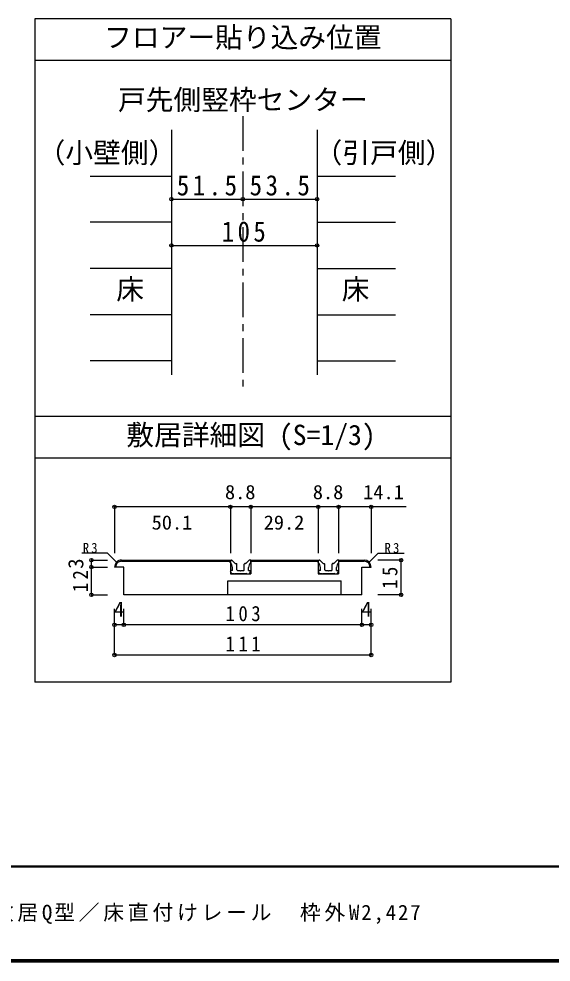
# Model space of a CAD drawing. Units: millimetres at full size, sheet at 1:5, with parts at other scales. Extents: x -973 to 977, y -718 to 696.
# Drawn here: x -403 to -19, y -701 to -21 of the extents above; entities that cross this region are included whole.
import ezdxf
from ezdxf.enums import TextEntityAlignment as Align

# ---------------------------------------------------------------- set-up
doc = ezdxf.new("R2010")
doc.units = ezdxf.units.MM
doc.header["$LTSCALE"] = 5
doc.header["$PDMODE"] = 32
doc.header["$PDSIZE"] = 2.5
doc.linetypes.add('CHAIN1', pattern=[8, 5, -1, 1, -1])
for name, color, linetype in [('0-1_通り芯', 4, 'CHAIN1'), ('0-3_仕上げ', 2, 'Continuous'), ('0-4_枠', 3, 'Continuous'), ('0-A_文字', 7, 'Continuous'), ('0-B_寸法', 7, 'Continuous'), ('2-4_枠', 3, 'Continuous'), ('2-7_金物', 7, 'Continuous'), ('2-B_寸法', 4, 'Continuous'), ('F-1_枠', 7, 'Continuous')]:
    doc.layers.add(name, color=color, linetype=linetype)
doc.styles.add('ＭＳ ゴシック', font='')
doc.styles.get('ＭＳ ゴシック').set_extended_font_data('MS Gothic')

msp = doc.modelspace()

# ---------------------------------------------------------------- linework, layer by layer
at = {"layer": '0-1_通り芯'}
msp.add_line((-241.525, -91.151), (-241.525, -287.658), dxfattribs=at)
at = {"layer": '0-3_仕上げ', "color": 4}
for p, q in [((-351.525, -134.453), (-293.025, -134.453)), ((-188.025, -134.453), (-131.525, -134.453)), ((-293.025, -167.754), (-351.525, -167.754)), ((-188.025, -167.754), (-131.525, -167.754)), ((-293.025, -201.055), (-351.525, -201.055)), ((-188.025, -201.055), (-131.525, -201.055)), ((-293.025, -234.357), (-351.525, -234.357)), ((-188.025, -234.357), (-131.525, -234.357)), ((-293.025, -267.658), (-351.525, -267.658)), ((-188.025, -267.658), (-131.525, -267.658))]:
    msp.add_line(p, q, dxfattribs=at)
at = {"layer": '0-4_枠'}
for p, q in [((-293.025, -101.151), (-293.025, -277.658)), ((-188.025, -101.151), (-188.025, -277.658))]:
    msp.add_line(p, q, dxfattribs=at)
at = {"layer": '0-A_文字', "color": 3}
for p, q in [((-391.525, -21.151), (-391.525, -499.151)), ((-91.525, -21.151), (-391.525, -21.151)), ((-91.525, -21.151), (-91.525, -499.151)), ((-91.525, -51.151), (-391.525, -51.151)), ((-91.525, -307.658), (-391.525, -307.658)), ((-91.525, -337.658), (-391.525, -337.658)), ((-91.525, -499.151), (-391.525, -499.151))]:
    msp.add_line(p, q, dxfattribs=at)
at = {"layer": '0-B_寸法', "color": 4}
for p, q in [((-293.025, -151.103), (-241.525, -151.103)), ((-241.525, -151.103), (-188.025, -151.103)), ((-293.025, -184.405), (-188.025, -184.405))]:
    msp.add_line(p, q, dxfattribs=at)
at = {"layer": '0-B_寸法'}
for p in [(-293.025, -151.103), (-241.525, -151.103), (-188.025, -151.103), (-293.025, -184.405), (-188.025, -184.405)]:
    msp.add_point(p, dxfattribs=at)
at = {"layer": '2-4_枠'}
for p, q in [((-329.025, -411.153), (-312.192, -411.153)), ((-329.025, -411.153), (-250.525, -411.153)), ((-329.025, -411.986), (-312.192, -411.986)), ((-329.025, -411.986), (-250.525, -411.986)), ((-250.525, -411.153), (-250.525, -421.153)), ((-235.858, -411.153), (-235.858, -421.153)), ((-235.858, -411.153), (-187.192, -411.153)), ((-235.858, -411.153), (-187.192, -411.153)), ((-235.858, -411.986), (-187.192, -411.986)), ((-235.858, -411.986), (-187.192, -411.986)), ((-187.192, -411.153), (-187.192, -421.153)), ((-172.525, -411.153), (-172.525, -421.153)), ((-172.525, -411.153), (-154.025, -411.153)), ((-172.525, -411.986), (-154.025, -411.986)), ((-170.858, -411.153), (-154.025, -411.153)), ((-170.858, -411.986), (-154.025, -411.986)), ((-327.358, -416.153), (-334.025, -416.153)), ((-327.358, -416.153), (-334.025, -416.153)), ((-327.358, -436.153), (-327.358, -416.153)), ((-250.525, -421.153), (-235.858, -421.153)), ((-250.525, -421.153), (-235.858, -421.153)), ((-187.192, -421.153), (-172.525, -421.153)), ((-187.192, -421.153), (-172.525, -421.153)), ((-155.692, -416.153), (-149.025, -416.153)), ((-155.692, -436.153), (-155.692, -416.153)), ((-155.692, -416.153), (-149.025, -416.153)), ((-252.358, -426.153), (-170.692, -426.153)), ((-170.692, -436.153), (-170.692, -426.153)), ((-155.692, -436.153), (-327.358, -436.153)), ((-155.692, -436.153), (-327.358, -436.153))]:
    msp.add_line(p, q, dxfattribs=at)
msp.add_lwpolyline([(-252.358, -436.153), (-252.358, -426.153), (-170.692, -426.153)], dxfattribs=at)
for centre, major_axis, start_param, end_param in [((-329.025, -416.153), (5, 0), 1.5707963, 3.1415927), ((-329.025, -416.153), (5, 0), 1.5707963, 3.1415927), ((-329.025, -416.153), (4.167, 0), 1.5707963, 3.1415927), ((-329.025, -416.153), (4.167, 0), 1.5707963, 3.1415927), ((-154.025, -416.153), (5, 0), 6.2831853, 7.8539816), ((-154.025, -416.153), (5, 0), 6.2831853, 7.8539816), ((-154.025, -416.153), (4.167, 0), 6.2831853, 7.8539816), ((-154.025, -416.153), (4.167, 0), 6.2831853, 7.8539816)]:
    msp.add_ellipse(centre, major_axis=major_axis, ratio=0.999999, start_param=start_param, end_param=end_param, dxfattribs=at)
at = {"layer": '2-7_金物'}
for p, q in [((-250.692, -411.153), (-249.787, -411.153)), ((-250.692, -412.82), (-250.692, -411.153)), ((-250.692, -411.153), (-249.787, -411.153)), ((-247.088, -413.507), (-249.197, -411.397)), ((-247.088, -413.507), (-249.197, -411.397)), ((-246.734, -413.653), (-246.192, -413.653)), ((-246.734, -413.653), (-246.192, -413.653)), ((-245.858, -418.153), (-245.858, -413.986)), ((-240.525, -418.153), (-240.525, -413.986)), ((-239.649, -413.653), (-240.192, -413.653)), ((-239.649, -413.653), (-240.192, -413.653)), ((-239.295, -413.507), (-237.186, -411.397)), ((-239.295, -413.507), (-237.186, -411.397)), ((-235.692, -411.153), (-236.596, -411.153)), ((-187.358, -411.153), (-186.453, -411.153)), ((-187.358, -412.82), (-187.358, -411.153)), ((-187.358, -411.153), (-186.453, -411.153)), ((-183.755, -413.507), (-185.864, -411.397)), ((-183.755, -413.507), (-185.864, -411.397)), ((-183.401, -413.653), (-182.858, -413.653)), ((-183.401, -413.653), (-182.858, -413.653)), ((-182.525, -418.153), (-182.525, -413.986)), ((-177.192, -418.153), (-177.192, -413.986)), ((-176.315, -413.653), (-176.858, -413.653)), ((-176.315, -413.653), (-176.858, -413.653)), ((-175.962, -413.507), (-173.852, -411.397)), ((-175.962, -413.507), (-173.852, -411.397)), ((-172.358, -411.153), (-173.263, -411.153)), ((-249.525, -421.153), (-250.335, -419.109)), ((-249.525, -421.153), (-250.335, -419.109)), ((-249.025, -418.653), (-250.025, -418.653)), ((-249.025, -418.653), (-250.025, -418.653)), ((-247.692, -421.153), (-249.525, -421.153)), ((-247.692, -421.153), (-249.525, -421.153)), ((-249.025, -418.653), (-249.025, -416.546)), ((-247.692, -421.153), (-247.358, -420.82)), ((-247.692, -421.153), (-247.358, -420.82)), ((-247.358, -420.82), (-247.025, -421.153)), ((-247.358, -420.82), (-247.025, -421.153)), ((-239.358, -421.153), (-247.025, -421.153)), ((-239.358, -421.153), (-247.025, -421.153)), ((-243.192, -419.153), (-242.692, -418.653)), ((-243.192, -419.153), (-242.692, -418.653)), ((-242.692, -418.653), (-241.025, -418.653)), ((-242.692, -418.653), (-241.025, -418.653)), ((-239.025, -420.82), (-239.358, -421.153)), ((-239.025, -420.82), (-239.358, -421.153)), ((-238.692, -421.153), (-239.025, -420.82)), ((-238.692, -421.153), (-239.025, -420.82)), ((-238.692, -421.153), (-236.858, -421.153)), ((-238.692, -421.153), (-236.858, -421.153)), ((-237.358, -418.653), (-237.358, -416.546)), ((-237.358, -418.653), (-236.358, -418.653)), ((-237.358, -418.653), (-236.358, -418.653)), ((-236.858, -421.153), (-236.048, -419.109)), ((-236.858, -421.153), (-236.048, -419.109)), ((-186.192, -421.153), (-187.001, -419.109)), ((-186.192, -421.153), (-187.001, -419.109)), ((-185.692, -418.653), (-186.692, -418.653)), ((-185.692, -418.653), (-186.692, -418.653)), ((-184.358, -421.153), (-186.192, -421.153)), ((-184.358, -421.153), (-186.192, -421.153)), ((-185.692, -418.653), (-185.692, -416.546)), ((-184.358, -421.153), (-184.025, -420.82)), ((-184.358, -421.153), (-184.025, -420.82)), ((-184.025, -420.82), (-183.692, -421.153)), ((-184.025, -420.82), (-183.692, -421.153)), ((-176.025, -421.153), (-183.692, -421.153)), ((-176.025, -421.153), (-183.692, -421.153)), ((-179.858, -419.153), (-179.358, -418.653)), ((-179.858, -419.153), (-179.358, -418.653)), ((-179.358, -418.653), (-177.692, -418.653)), ((-179.358, -418.653), (-177.692, -418.653)), ((-175.692, -420.82), (-176.025, -421.153)), ((-175.692, -420.82), (-176.025, -421.153)), ((-175.358, -421.153), (-175.692, -420.82)), ((-175.358, -421.153), (-175.692, -420.82)), ((-175.358, -421.153), (-173.525, -421.153)), ((-175.358, -421.153), (-173.525, -421.153)), ((-174.025, -418.653), (-174.025, -416.546)), ((-174.025, -418.653), (-173.025, -418.653)), ((-174.025, -418.653), (-173.025, -418.653)), ((-173.525, -421.153), (-172.715, -419.109)), ((-173.525, -421.153), (-172.715, -419.109))]:
    msp.add_line(p, q, dxfattribs=at)
for points in [[(-235.692, -412.82), (-235.692, -411.153), (-236.596, -411.153)], [(-172.358, -412.82), (-172.358, -411.153), (-173.263, -411.153)], [(-245.358, -418.653), (-243.692, -418.653), (-243.192, -419.153)], [(-245.358, -418.653), (-243.692, -418.653), (-243.192, -419.153)], [(-182.025, -418.653), (-180.358, -418.653), (-179.858, -419.153)], [(-182.025, -418.653), (-180.358, -418.653), (-179.858, -419.153)]]:
    msp.add_lwpolyline(points, dxfattribs=at)
for centre, major_axis, start_param, end_param in [((-254.025, -416.546), (-5, 0), 3.1415927, 3.9826668), ((-254.025, -416.546), (-5, 0), 3.1415927, 3.9826668), ((-249.787, -411.986), (-0.833, 0), 3.9269908, 4.712389), ((-249.787, -411.987), (-0.833, 0), 3.9269908, 4.712389), ((-246.734, -413.153), (-0.5, 0), 0.7853982, 1.5707963), ((-246.734, -413.153), (-0.5, 0), 0.7853982, 1.5707963), ((-246.192, -413.986), (-0.333, 0), 3.1415927, 4.712389), ((-246.192, -413.987), (-0.333, 0), 3.1415927, 4.712389), ((-240.192, -413.986), (-0.333, 0), 4.712389, 6.2831853), ((-240.192, -413.987), (-0.333, 0), 4.712389, 6.2831853), ((-239.649, -413.153), (-0.5, 0), 1.5707963, 2.3561945), ((-239.649, -413.153), (-0.5, 0), 1.5707963, 2.3561945), ((-232.358, -416.546), (-5, 0), 5.4421111, 6.2831853), ((-232.358, -416.546), (-5, 0), 5.4421111, 6.2831853), ((-236.596, -411.986), (-0.833, 0), 4.712389, 5.4977871), ((-236.596, -411.987), (-0.833, 0), 4.712389, 5.4977871), ((-190.692, -416.546), (-5, 0), 3.1415927, 3.9826668), ((-190.692, -416.546), (-5, 0), 3.1415927, 3.9826668), ((-186.453, -411.986), (-0.833, 0), 3.9269908, 4.712389), ((-186.453, -411.987), (-0.833, 0), 3.9269908, 4.712389), ((-183.401, -413.153), (-0.5, 0), 0.7853982, 1.5707963), ((-183.401, -413.153), (-0.5, 0), 0.7853982, 1.5707963), ((-182.858, -413.986), (-0.333, 0), 3.1415927, 4.712389), ((-182.858, -413.987), (-0.333, 0), 3.1415927, 4.712389), ((-176.858, -413.986), (-0.333, 0), 4.712389, 6.2831853), ((-176.858, -413.987), (-0.333, 0), 4.712389, 6.2831853), ((-176.315, -413.153), (-0.5, 0), 1.5707963, 2.3561945), ((-176.315, -413.153), (-0.5, 0), 1.5707963, 2.3561945), ((-169.025, -416.546), (-5, 0), 5.4421111, 6.2831853), ((-169.025, -416.546), (-5, 0), 5.4421111, 6.2831853), ((-173.263, -411.986), (-0.833, 0), 4.712389, 5.4977871), ((-173.263, -411.987), (-0.833, 0), 4.712389, 5.4977871), ((-250.025, -418.986), (-0.333, 0), 4.712389, 6.6604557), ((-250.025, -418.986), (-0.333, 0), 4.712389, 6.6604557), ((-245.358, -418.153), (-0.5, 0), 6.2831853, 7.8539816), ((-245.358, -418.153), (-0.5, 0), 6.2831853, 7.8539816), ((-241.025, -418.153), (-0.5, 0), 1.5707963, 3.1415927), ((-241.025, -418.153), (-0.5, 0), 1.5707963, 3.1415927), ((-236.358, -418.986), (-0.333, 0), 2.7643223, 4.712389), ((-236.358, -418.986), (-0.333, 0), 2.7643223, 4.712389), ((-186.692, -418.986), (-0.333, 0), 4.712389, 6.6604557), ((-186.692, -418.986), (-0.333, 0), 4.712389, 6.6604557), ((-182.025, -418.153), (-0.5, 0), 6.2831853, 7.8539816), ((-182.025, -418.153), (-0.5, 0), 6.2831853, 7.8539816), ((-177.692, -418.153), (-0.5, 0), 1.5707963, 3.1415927), ((-177.692, -418.153), (-0.5, 0), 1.5707963, 3.1415927), ((-173.025, -418.986), (-0.333, 0), 2.7643223, 4.712389), ((-173.025, -418.986), (-0.333, 0), 2.7643223, 4.712389)]:
    msp.add_ellipse(centre, major_axis=major_axis, ratio=0.999999, start_param=start_param, end_param=end_param, dxfattribs=at)
at = {"layer": '2-B_寸法'}
for p, q in [((-250.525, -372.819), (-334.025, -372.819)), ((-334.025, -372.819), (-334.025, -406.153)), ((-235.858, -372.819), (-250.525, -372.819)), ((-250.525, -372.819), (-250.525, -406.153)), ((-187.192, -372.819), (-235.858, -372.819)), ((-235.858, -372.819), (-235.858, -406.153)), ((-172.525, -372.819), (-187.192, -372.819)), ((-187.192, -372.819), (-187.192, -406.153)), ((-172.525, -372.819), (-172.525, -406.153)), ((-123.763, -372.819), (-172.525, -372.819)), ((-149.025, -372.819), (-149.025, -406.153)), ((-339.025, -406.153), (-357.716, -406.153)), ((-332.561, -412.617), (-339.025, -406.153)), ((-332.561, -412.617), (-339.025, -406.153)), ((-150.489, -412.617), (-144.025, -406.153)), ((-150.489, -412.617), (-144.025, -406.153)), ((-144.025, -406.153), (-125.198, -406.153)), ((-144.025, -406.153), (-125.198, -406.153)), ((-350.692, -416.153), (-350.692, -411.153)), ((-350.692, -411.153), (-339.025, -411.153)), ((-127.5, -411.153), (-144.167, -411.153)), ((-127.5, -436.153), (-127.5, -411.153)), ((-350.692, -436.153), (-350.692, -416.153)), ((-350.692, -416.153), (-339.025, -416.153)), ((-350.692, -436.153), (-339.025, -436.153)), ((-127.5, -436.153), (-144.167, -436.153)), ((-334.025, -457.819), (-334.025, -446.153)), ((-327.358, -457.819), (-327.358, -446.153)), ((-155.692, -457.819), (-155.692, -446.153)), ((-149.025, -457.819), (-149.025, -446.153)), ((-334.025, -479.486), (-334.025, -457.819)), ((-327.358, -457.819), (-334.025, -457.819)), ((-155.692, -457.819), (-327.358, -457.819)), ((-149.025, -457.819), (-155.692, -457.819)), ((-149.025, -479.486), (-149.025, -457.819)), ((-334.025, -479.486), (-149.025, -479.486))]:
    msp.add_line(p, q, dxfattribs=at)
at = {"layer": '2-B_寸法', "color": 7}
for p in [(-334.025, -372.819), (-250.525, -372.819), (-235.858, -372.819), (-187.192, -372.819), (-172.525, -372.819), (-149.025, -372.819), (-350.692, -411.153), (-127.5, -411.153), (-350.692, -416.153), (-350.692, -436.153), (-127.5, -436.153), (-334.025, -457.819), (-327.358, -457.819), (-155.692, -457.819), (-149.025, -457.819), (-334.025, -479.486), (-149.025, -479.486)]:
    msp.add_point(p, dxfattribs=at)
at = {"layer": 'F-1_枠', "color": 6}
for p, q in [((976.653, -631.667), (-973.347, -631.667)), ((976.653, -632.5), (-973.347, -632.5)), ((976.653, -699.167), (-973.347, -699.167)), ((976.653, -700), (-973.347, -700)), ((976.653, -700.833), (-973.347, -700.833))]:
    msp.add_line(p, q, dxfattribs=at)

# ---------------------------------------------------------------- texts
at = {"layer": '0-A_文字', "style": 'ＭＳ ゴシック'}
for s, p in [('フロアー貼り込み位置', (-341.525, -46.151)), ('戸先側竪枠センター', (-331.525, -91.151)), ('（小壁側）', (-389.461, -129.348)), ('（引戸側）', (-189.862, -129.348)), ('床', (-332.775, -227.706)), ('床', (-170.275, -227.706)), ('敷居詳細図 (S=1/3)', (-325.534, -332.658))]:
    msp.add_text(s, height=14.66, dxfattribs=at).set_placement(p, align=Align.BOTTOM_LEFT)
at = {"layer": '0-B_寸法', "char_height": 14.66, "attachment_point": 7, "style": 'ＭＳ ゴシック'}
for s, insert in [('\\T1.28;\\W0.9;51.5', (-289.15, -148.603)), ('\\T1.28;\\W0.9;53.5', (-236.65, -148.603)), ('\\T1.27;\\W0.9;105', (-256.775, -181.905))]:
    msp.add_mtext(s, dxfattribs=dict(at, insert=insert))
at = {"layer": '2-B_寸法', "color": 7, "style": 'ＭＳ ゴシック', "width": 1.05}
for s, p in [('8.8', (-254.442, -370.319)), ('8.8', (-191.108, -370.319)), ('14.1', (-154.837, -370.319)), ('50.1', (-307.275, -392.241)), ('29.2', (-226.525, -392.241))]:
    msp.add_text(s, height=10.26, dxfattribs=at).set_placement(p, align=Align.BOTTOM_LEFT)
at = {"layer": '2-B_寸法', "color": 7, "style": 'ＭＳ ゴシック'}
msp.add_text('3', height=11, rotation=90, dxfattribs=at).set_placement((-353.192, -417.403), align=Align.BOTTOM_LEFT)
for p in [(-334.442, -455.319), (-156.108, -455.319)]:
    msp.add_text('4', height=11, dxfattribs=at).set_placement(p, align=Align.BOTTOM_LEFT)
at = {"layer": '2-B_寸法', "color": 7, "attachment_point": 7, "style": 'ＭＳ ゴシック'}
for s, insert, char_height in [('\\T1.36;\\W0.9;R3', (-356.883, -406.153), 7.331), ('\\T1.36;\\W0.9;R3', (-139.365, -406.153), 7.331), ('\\T1.36;\\W0.9;R3', (-139.365, -406.153), 7.331), ('\\T1.38;\\W0.9;103', (-254.025, -455.319), 11), ('\\T1.38;\\W0.9;111', (-254.025, -476.986), 11)]:
    msp.add_mtext(s, dxfattribs=dict(at, insert=insert, char_height=char_height))
at = {"layer": '2-B_寸法', "color": 7, "char_height": 11, "attachment_point": 7, "rotation": 90, "style": 'ＭＳ ゴシック'}
for s, insert in [('\\T1.36;\\W0.9;12', (-353.192, -434.278)), ('\\T1.36;\\W0.9;15', (-130, -431.778))]:
    msp.add_mtext(s, dxfattribs=dict(at, insert=insert))
at = {"layer": 'F-1_枠', "insert": (-846.68, -673.333), "char_height": 11, "attachment_point": 7, "style": 'ＭＳ ゴシック'}
msp.add_mtext('\\T1.18;ドレタス\u3000２枚引き込み戸\u3000レールタイプ\u3000調整枠\u3000敷居Q型／床直付けレール\u3000枠外W2,427', dxfattribs=at)

doc.saveas('drawing.dxf')
